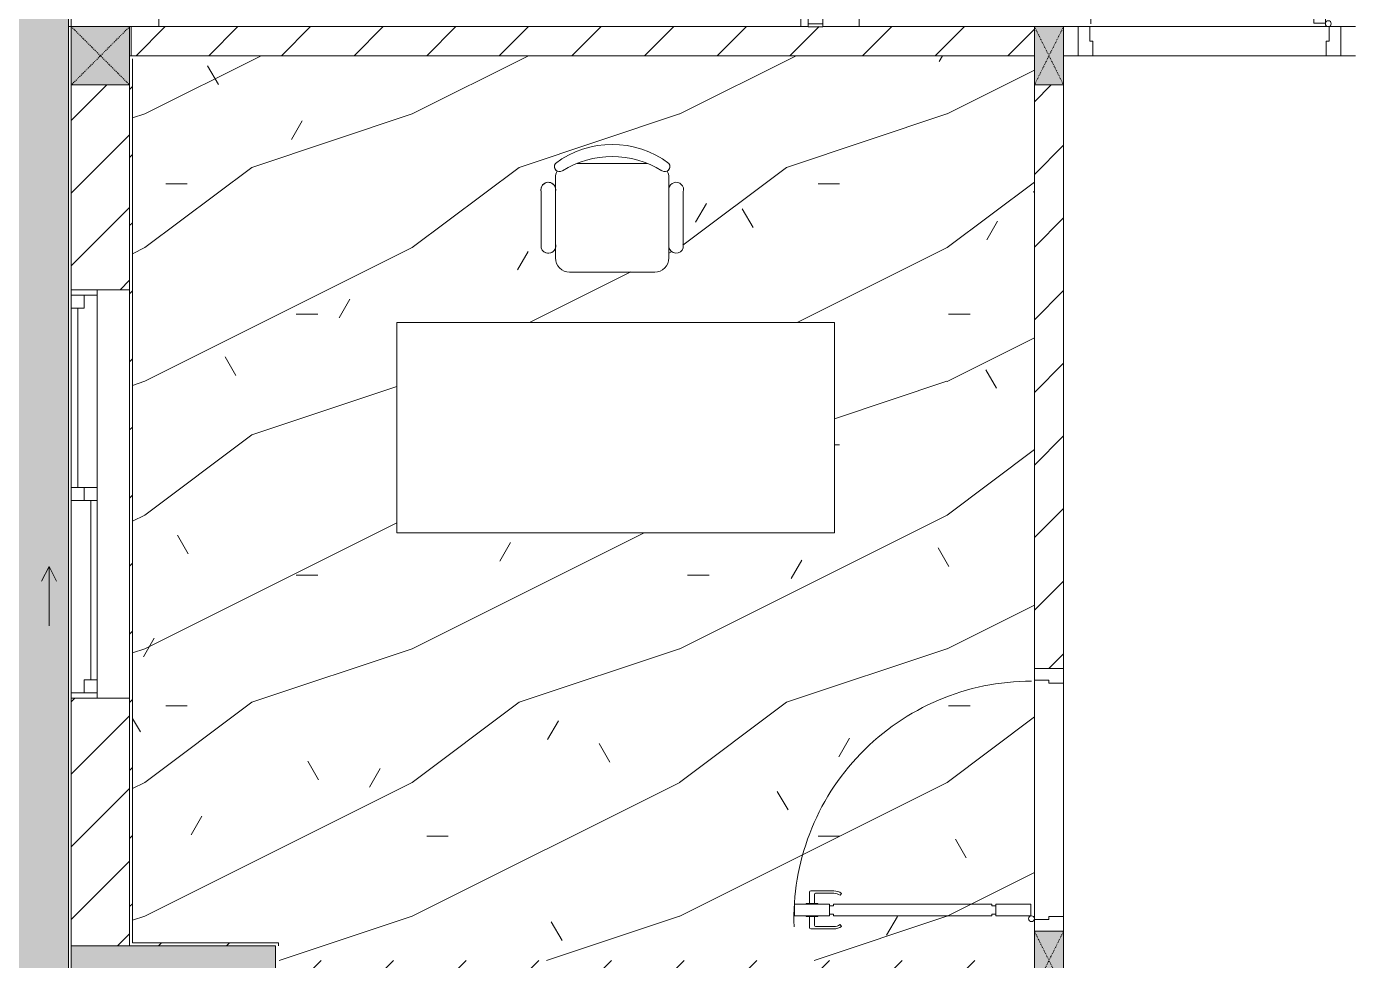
# Model space of a CAD drawing. Header units: millimetres. Extents: x 5357 to 259384, y -16348 to 109893.
# Drawn here: x 33499 to 38053, y 73337 to 76537 of the extents above; entities that cross this region are included whole.
import ezdxf

# ---------------------------------------------------------------- set-up
doc = ezdxf.new("R2010")
doc.units = ezdxf.units.MM
doc.linetypes.add('Dash', pattern=[6, 3, -3])
doc.linetypes.add('Grid Line', pattern=[22.225, 12.7, -3.175, 3.175, -3.175])
for name, color, linetype, lineweight in [('0-1', 7, 'Continuous', 5), ('A-DETL-GENF-1', 53, 'Continuous', 9), ('A-DOOR-1', 254, 'Continuous', 9), ('A-DOOR-2', 53, 'Continuous', 9), ('A-FLOR-1', 53, 'Continuous', 9), ('A-FLOR-HRAL-1', 254, 'Continuous', 9), ('A-FLOR-HRAL-2', 53, 'Continuous', 9), ('A-FLOR-PATT', 8, 'Continuous', 9), ('A-FLOR-PATT-1', 10, 'Continuous', 9), ('A-GLAZ', 151, 'Continuous', 9), ('A-WALL', 113, 'Continuous', 9), ('A-WALL-1', 9, 'Continuous', 18), ('A-WALL-2', 53, 'Continuous', 9), ('A-WALL-3', 113, 'Continuous', 18), ('A-WALL-PATT', 111, 'Continuous', 9), ('A-WALL-PATT-1', 10, 'Continuous', 9), ('A-WALL-PATT-2', 53, 'Continuous', 9), ('I-FURN', 30, 'Continuous', 9), ('I-FURN-1', 254, 'Continuous', 9), ('I-WALL-1', 9, 'Continuous', 18), ('S-BEAM-1', 53, 'Continuous', 9), ('S-COLS', 52, 'Continuous', 9), ('S-COLS-1', 253, 'Continuous', 5), ('S-COLS-2', 9, 'Continuous', 18), ('S-COLS-3', 53, 'Continuous', 9), ('S-COLS-4', 254, 'Continuous', 9), ('S-COLS-5', 52, 'Continuous', 18), ('S-COLS-6', 52, 'Dash', 9), ('S-COLS-HDLN', 52, 'Dash', 9), ('S-COLS-HDLN-1', 53, 'Dash', 9), ('S-GRID-1', 1, 'Grid Line', 9)]:
    doc.layers.add(name, color=color, linetype=linetype, lineweight=lineweight)
pattern_1 = [(45, (0, 0), (-124.4508, 124.4508), [])]
pattern_2 = [(45, (0, 0), (-116.67262, 116.67262), [])]

# ---------------------------------------------------------------- blocks, each defined once
blk = doc.blocks.new('NCV_TKTC_KET CAU_rvt-1-TKCS_MB CẢNH QUAN CÂY XANH')
at = {"layer": 'S-COLS-1'}
blk.add_hatch(color=256, dxfattribs=at).paths.add_polyline_path([(34352.6, 73036.9), (34352.6, 73386.9), (33652.6, 73386.9), (33652.6, 73036.9), (33677.6, 73036.9), (33677.6, 73040.3), (33727.6, 73040.3), (33727.6, 73036.9)])
at = {"layer": 'A-FLOR-1'}
blk.add_line((33857.6, 76536.9), (33852.6, 76536.9), dxfattribs=at)
at = {"layer": 'S-BEAM-1'}
blk.add_line((33952.6, 76536.9), (33952.6, 77876.9), dxfattribs=at)
at = {"layer": 'S-COLS-2'}
for p, q in [((34352.6, 73386.9), (33652.6, 73386.9)), ((33652.6, 73386.9), (33652.6, 73036.9)), ((34352.6, 73036.9), (34352.6, 73386.9))]:
    blk.add_line(p, q, dxfattribs=at)
blk = doc.blocks.new('DOOR_CW_01 CANH MO-PANEL KINH - DIW_01-900x2200-CỬA GỖ VÂN LAMINATE-553393-TKCS_MB CẢNH QUAN CÂY XANH')
at = {"layer": 'A-DETL-GENF-1'}
for p, q in [((-397, 872), (-357, 872)), ((-397, 752), (-397, 872)), ((-357, 872), (-357, 752)), ((-399, 820.5), (-438, 820.5)), ((-399, 831.8), (-397, 831.8)), ((-399, 792.2), (-399, 831.8)), ((-397, 792.2), (-397, 831.8)), ((-357, 792.2), (-357, 831.8)), ((-355, 831.8), (-357, 831.8)), ((-355, 792.2), (-355, 831.8)), ((-355, 820.5), (-316, 820.5)), ((-442, 737), (-442, 816.5)), ((-434, 799.5), (-434, 737)), ((-399, 803.5), (-430, 803.5)), ((-397, 792.2), (-399, 792.2)), ((-357, 792.2), (-355, 792.2)), ((-355, 803.5), (-324, 803.5)), ((-320, 799.5), (-320, 737)), ((-312, 737), (-312, 816.5)), ((-357, 752), (-397, 752)), ((-397, 738), (-391, 738)), ((-397, 738), (-397, 196)), ((-363, 752), (-391, 752)), ((-391, 752), (-391, 738)), ((-363, 738), (-363, 752)), ((-357, 738), (-363, 738)), ((-357, 196), (-357, 738)), ((-433.9, 711.2), (-427.3, 715.8)), ((-320.1, 711.2), (-326.7, 715.8)), ((-397, 196), (-391, 196)), ((-391, 196), (-391, 182)), ((-357, 196), (-363, 196)), ((-363, 182), (-363, 196)), ((-357, 182), (-397, 182)), ((-397, 182), (-397, 62)), ((-391, 182), (-363, 182)), ((-357, 62), (-357, 182)), ((-397, 62), (-357, 62))]:
    blk.add_line(p, q, dxfattribs=at)
blk.add_circle((-407, 60), 10, dxfattribs=at)
for centre, radius, start, end in [((-407, 60), 814, 360, 92), ((-438, 816.5), 4, 90, 180), ((-316, 816.5), 4, 0, 90), ((-430, 799.5), 4, 90, 180), ((-324, 799.5), 4, 360, 90), ((-397, 737), 45, 180, 215), ((-397, 737), 37, 180, 215), ((-357, 737), 37, 325, 0), ((-357, 737), 45, 325, 0)]:
    blk.add_arc(centre, radius, start, end, dxfattribs=at)
at = {"layer": 'A-DOOR-2'}
for p, q in [((-410, 50), (-450, 50)), ((-450, 50), (-450, -50)), ((-410, 0), (-410, 50)), ((-407, 50), (-382, 50)), ((450, 50), (410, 50)), ((410, 50), (410, 0)), ((450, -50), (450, 50)), ((-400, 0), (-410, 0)), ((-400, -50), (-400, 0)), ((410, 0), (400, 0)), ((400, 0), (400, -50)), ((-450, -50), (-400, -50)), ((400, -50), (450, -50))]:
    blk.add_line(p, q, dxfattribs=at)
blk = doc.blocks.new('BAN LV A - BAN LV A_dwg_ban hoc2-348006-TKCS_MB CẢNH QUAN CÂY XANH')
at = {"layer": 'I-FURN'}
for p, q in [((145.8, 437.4), (-145.8, 437.4)), ((-194.4, 388.8), (-194.4, 113.4)), ((194.4, 113.4), (194.4, 388.8)), ((-243, 354.4), (-243, 162)), ((194.4, 351.4), (194.4, 150.8)), ((243.7, 162), (243.7, 354.4)), ((-120.5, 64.8), (120.5, 64.8))]:
    blk.add_line(p, q, dxfattribs=at)
at = {"layer": 'I-FURN', "flags": 128}
blk.add_lwpolyline([(-737.8, 610.5), (-737.8, 1330.5), (-154.9, 1330.5), (762.2, 1330.5), (762.2, 610.5)], close=True, dxfattribs=at)
at = {"layer": 'I-FURN'}
for centre, radius, start, end in [((-145.8, 388.8), 48.6, 90, 180), ((145.8, 388.8), 48.6, 360, 90), ((-218.7, 347.3), 25.3, 343.7398, 163.7398), ((219.4, 347.3), 25.3, 16.2602, 170.7054), ((-218.7, 154.9), 25.3, 163.7398, 16.2602), ((219.4, 154.9), 25.3, 189.2946, 16.2602), ((-180.2, 75.4), 17.8, 57.9726, 216.6901), ((-145.8, 113.4), 48.6, 180, 207.5844), ((180.2, 75.4), 17.8, 323.3099, 122.0274), ((145.8, 113.4), 48.6, 332.4156, 0), ((0, 324), 324, 233.1301, 306.8699), ((0, 359.3), 318.2, 237.5758, 302.4242)]:
    blk.add_arc(centre, radius, start, end, dxfattribs=at)
blk = doc.blocks.new('BAN LV A - BAN LV A_dwg-348005-TKCS_MB CẢNH QUAN CÂY XANH')
at = {"extrusion": (0, 0, -1), "zscale": -1, "rotation": 180}
blk.add_blockref('BAN LV A - BAN LV A_dwg_ban hoc2-348006-TKCS_MB CẢNH QUAN CÂY XANH', (-729, 1383.7), dxfattribs=at)
blk = doc.blocks.new('BAN LV A - BAN LV A-348231-TKCS_MB CẢNH QUAN CÂY XANH')
at = {"layer": 'I-FURN-1'}
for p, q in [((534.6, 1270.3), (534.6, 1235.9)), ((923.4, 1232.9), (923.4, 1270.3)), ((486, 1221.7), (486, 1029.3)), ((972.7, 1029.3), (972.7, 1221.7)), ((534.6, 1029.3), (534.6, 994.9)), ((923.4, 994.9), (923.4, 1032.3)), ((583.2, 946.3), (874.8, 946.3)), ((1491.2, 773.2), (-8.8, 773.2)), ((-8.8, 773.2), (-8.8, 53.2)), ((1491.2, 53.2), (1491.2, 773.2)), ((-8.8, 53.2), (1491.2, 53.2))]:
    blk.add_line(p, q, dxfattribs=at)
for centre, radius, start, end in [((729, 1059.7), 324, 53.1301, 126.8699), ((548.9, 1308.3), 17.8, 143.3099, 240.596), ((583.2, 1270.3), 48.6, 152.4156, 180), ((909.2, 1308.3), 17.8, 299.404, 36.6901), ((874.8, 1270.3), 48.6, 360, 27.5844), ((510.3, 1228.8), 25.3, 16.2602, 196.2602), ((948.4, 1228.8), 25.3, 343.7398, 170.7054), ((510.3, 1036.4), 25.3, 196.2602, 343.7398), ((948.4, 1036.4), 25.3, 189.2946, 343.7398), ((583.2, 994.9), 48.6, 180, 270), ((874.8, 994.9), 48.6, 270, 360)]:
    blk.add_arc(centre, radius, start, end, dxfattribs=at)
blk.add_blockref('BAN LV A - BAN LV A_dwg-348005-TKCS_MB CẢNH QUAN CÂY XANH', (0, 0))
blk = doc.blocks.new('Railing - 50 x 10mm-457210-TKCS_MB CẢNH QUAN CÂY XANH')
at = {"layer": 'A-FLOR-HRAL-2'}
for p, q in [((25, 5), (-25, 5)), ((-25, 5), (-25, -5)), ((25, -5), (25, 5)), ((-25, -5), (25, -5))]:
    blk.add_line(p, q, dxfattribs=at)
blk = doc.blocks.new('Railing - Railing-987307-TKCS_MB CẢNH QUAN CÂY XANH')
at = {"layer": 'A-FLOR-HRAL-2'}
for p, q in [((13269.1, 68771.2), (13269.1, 67285.8)), ((13319.1, 67285.8), (13319.1, 68771.2))]:
    blk.add_line(p, q, dxfattribs=at)
for p in [(13294.1, 68776.2), (13294.1, 67280.8)]:
    blk.add_blockref('Railing - 50 x 10mm-457210-TKCS_MB CẢNH QUAN CÂY XANH', p)
blk = doc.blocks.new('G1_SOF - BO TRU - 100x200-V60-TKCS_MB CẢNH QUAN CÂY XANH')
at = {"layer": 'S-COLS-3'}
blk.add_hatch(color=256, dxfattribs=at).paths.add_polyline_path([(50, 100), (-50, 100), (-50, -100), (50, -100)])
at = {"layer": 'S-COLS-2'}
for p, q in [((-50, 100), (-50, -100)), ((50, -100), (50, 100)), ((-50, -100), (50, -100))]:
    blk.add_line(p, q, dxfattribs=at)
at = {"layer": 'S-COLS-HDLN-1'}
for p, q in [((50, 100), (-50, -100)), ((-50, 100), (50, -100))]:
    blk.add_line(p, q, dxfattribs=at)
blk = doc.blocks.new('DOOR_CW_01 CANH MO-PANEL KINH - DIG_01-900x2200-CỬA NHÔM KÍNH-400860-TKCS_MB CẢNH QUAN CÂY XANH')
at = {"layer": 'A-DETL-GENF-1'}
for p, q in [((-397, -182), (-397, -62)), ((-397, -62), (-357, -62)), ((-357, -62), (-357, -182)), ((-357, -182), (-397, -182)), ((-391, -196), (-391, -182)), ((-391, -182), (-363, -182)), ((-363, -182), (-363, -196)), ((-397, -196), (-391, -196)), ((-397, -738), (-397, -196)), ((-357, -196), (-363, -196)), ((-357, -196), (-357, -738)), ((-433.9, -711.2), (-427.3, -715.8)), ((-320.1, -711.2), (-326.7, -715.8)), ((-442, -737), (-442, -816.5)), ((-434, -799.5), (-434, -737)), ((-397, -738), (-391, -738)), ((-357, -752), (-397, -752)), ((-397, -752), (-397, -872)), ((-391, -752), (-391, -738)), ((-363, -752), (-391, -752)), ((-357, -738), (-363, -738)), ((-363, -738), (-363, -752)), ((-357, -872), (-357, -752)), ((-320, -799.5), (-320, -737)), ((-312, -737), (-312, -816.5)), ((-399, -803.5), (-430, -803.5)), ((-399, -792.2), (-399, -831.8)), ((-397, -792.2), (-399, -792.2)), ((-397, -792.2), (-397, -831.8)), ((-357, -792.2), (-357, -831.8)), ((-357, -792.2), (-355, -792.2)), ((-355, -792.2), (-355, -831.8)), ((-355, -803.5), (-324, -803.5)), ((-399, -820.5), (-438, -820.5)), ((-399, -831.8), (-397, -831.8)), ((-355, -831.8), (-357, -831.8)), ((-355, -820.5), (-316, -820.5)), ((-397, -872), (-357, -872))]:
    blk.add_line(p, q, dxfattribs=at)
blk.add_circle((-407, -60), 10, dxfattribs=at)
for centre, radius, start, end in [((-407, -60), 814, 268, 0), ((-397, -737), 45, 145, 180), ((-397, -737), 37, 145, 180), ((-357, -737), 37, 0, 35), ((-357, -737), 45, 360, 35), ((-438, -816.5), 4, 180, 270), ((-430, -799.5), 4, 180, 270), ((-324, -799.5), 4, 270, 0), ((-316, -816.5), 4, 270, 0)]:
    blk.add_arc(centre, radius, start, end, dxfattribs=at)
at = {"layer": 'A-DOOR-2'}
for p, q in [((-450, -50), (-450, 50)), ((-450, 50), (-400, 50)), ((-400, 50), (-400, 0)), ((400, 0), (400, 50)), ((400, 50), (450, 50)), ((450, 50), (450, -50)), ((-410, 0), (-410, -50)), ((-400, 0), (-410, 0)), ((410, 0), (400, 0)), ((410, -50), (410, 0)), ((-410, -50), (-450, -50)), ((-407, -50), (-382, -50)), ((450, -50), (410, -50))]:
    blk.add_line(p, q, dxfattribs=at)
blk = doc.blocks.new('G1_SOF - BO TRU - 100x200-V58-TKCS_MB CẢNH QUAN CÂY XANH')
at = {"layer": 'S-COLS-3'}
blk.add_hatch(color=256, dxfattribs=at).paths.add_polyline_path([(50, -100), (50, 100), (-50, 100), (-50, -100)])
at = {"layer": 'S-COLS-2'}
for p, q in [((50, 100), (-50, 100)), ((-50, 100), (-50, -100)), ((50, -100), (50, 100)), ((-50, -100), (50, -100))]:
    blk.add_line(p, q, dxfattribs=at)
at = {"layer": 'S-COLS-HDLN-1'}
for p, q in [((50, 100), (-50, -100)), ((-50, 100), (50, -100))]:
    blk.add_line(p, q, dxfattribs=at)
blk = doc.blocks.new('NCV_TKTC_TANG 1_rvt-1-TKCS_MB CẢNH QUAN CÂY XANH')
at = {"layer": 'A-FLOR-PATT-1'}
h = blk.add_hatch(dxfattribs=at)
h.set_pattern_fill('FP_9', color=256, style=0, pattern_type=2)
h.set_pattern_definition([(0, (0, 0), (1788.16, 447.04), [73.762, -1267.358, 73.762, -1267.358, -7152.64]), (0, (0, 0), (1788.16, 447.04), [-2682.24, 73.762, -2608.478, 73.762, -1267.358, -3129.28]), (0, (0, 0), (1788.16, 447.04), [-6705.6, 73.762, -820.318, 73.762, -2161.438]), (120, (670.56, 223.5), (-1281.228, 1325.072), [73.762, -1267.358, 73.762, -8419.998]), (120, (670.56, 223.5), (-1281.228, 1325.072), [-1414.882, -1267.358, 73.762, -2608.478, -4470.4]), (120, (670.56, 223.5), (-1281.228, 1325.072), [-5364.48, 73.762, -1267.358, 73.762, -3055.518]), (120, (670.56, 223.5), (-1281.228, 1325.072), [-6779.362, -820.318, 73.762, -2161.438]), (240, (894.1, 1117.6), (-506.932, -1772.112), [73.762, -1267.358, 73.762, -8419.998]), (240, (894.1, 1117.6), (-506.932, -1772.112), [-1414.882, -1267.358, 73.762, -2608.478, -4470.4]), (240, (894.1, 1117.6), (-506.932, -1772.112), [-5364.48, 73.762, -1267.358, 73.762, -3055.518]), (240, (894.1, 1117.6), (-506.932, -1772.112), [-6779.362, -820.318, 73.762, -2161.438])])
h.paths.add_polyline_path([(36952.6, 73336.9), (36952.6, 76436.9), (33852.6, 76436.9), (33854.2, 76426.9), (33862.6, 76426.9), (33862.6, 73396.9), (34362.6, 73396.9), (34362.6, 73386.9), (34352.6, 73386.9), (34352.6, 73336.9), (36828.4, 73336.9)])
h.paths.add_polyline_path([(35559.2, 74802.4), (34768.1, 74802.4), (34768.1, 75522.4), (36268.1, 75522.4), (36268.1, 74802.4), (35618, 74802.4)])
h.paths.add_polyline_path([(35651.7, 75695.5), (35347.6, 75697.2), (35329.7, 75706.7), (35325.8, 75709.7), (35318.1, 75719.8), (35313.2, 75731.5), (35311.5, 75744.1), (35311.5, 75778.5), (35304.9, 75767.5), (35293.7, 75761.1), (35280.8, 75761.1), (35269.6, 75767.5), (35262.9, 75781.5), (35265.1, 75990.2), (35275.4, 76000.2), (35286.7, 76003.3), (35299.4, 76000.2), (35308.9, 75991.1), (35311.5, 75991.1), (35313, 76031.1), (35317.1, 76042), (35310.9, 76047.9), (35309, 76051.7), (35313.6, 76069.4), (35362.2, 76099.3), (35417.7, 76120.7), (35476.2, 76131.5), (35535.7, 76131.5), (35594.2, 76120.7), (35649.7, 76099.3), (35700.3, 76068.1), (35701, 76047.9), (35694.8, 76042), (35698.9, 76031.1), (35700.3, 76019.5), (35700.3, 75982.1), (35709.9, 75998), (35721.5, 76003), (35735, 76001.3), (35745.1, 75993.6), (35747.9, 75989.4), (35749.6, 75970.9), (35747.9, 75775.6), (35738.6, 75764.1), (35726.9, 75760.3), (35714.8, 75762.6), (35705.2, 75770.2), (35700.3, 75775.6), (35698.7, 75731.5), (35693.8, 75719.8), (35680.6, 75705.5), (35676, 75702), (35664.3, 75697.2)])
h = blk.add_hatch(dxfattribs=at)
h.set_pattern_fill('FP_4', color=256, style=0, pattern_type=2)
h.set_pattern_definition([(216.87, (366.52, 916.3), (2748.89673, 1832.6049), [458.15, -4123.35]), (206.565, (916.3, 641.4), (-916.3012, -916.2996), [1024.455, -1024.455]), (198.435, (916.3, 183.26), (-1832.5985, -916.3019), [579.52, -2318.076])])
h.paths.add_polyline_path([(36952.6, 73336.9), (36952.6, 76436.9), (33852.6, 76436.9), (33854.2, 76426.9), (33862.6, 76426.9), (33862.6, 73396.9), (34362.6, 73396.9), (34362.6, 73386.9), (34352.6, 73386.9), (34352.6, 73336.9), (36828.4, 73336.9)])
h.paths.add_polyline_path([(35559.2, 74802.4), (34768.1, 74802.4), (34768.1, 75522.4), (36268.1, 75522.4), (36268.1, 74802.4), (35618, 74802.4)])
h.paths.add_polyline_path([(35651.7, 75695.5), (35347.6, 75697.2), (35329.7, 75706.7), (35325.8, 75709.7), (35318.1, 75719.8), (35313.2, 75731.5), (35311.5, 75744.1), (35311.5, 75778.5), (35304.9, 75767.5), (35293.7, 75761.1), (35280.8, 75761.1), (35269.6, 75767.5), (35262.9, 75781.5), (35265.1, 75990.2), (35275.4, 76000.2), (35286.7, 76003.3), (35299.4, 76000.2), (35308.9, 75991.1), (35311.5, 75991.1), (35313, 76031.1), (35317.1, 76042), (35310.9, 76047.9), (35309, 76051.7), (35313.6, 76069.4), (35362.2, 76099.3), (35417.7, 76120.7), (35476.2, 76131.5), (35535.7, 76131.5), (35594.2, 76120.7), (35649.7, 76099.3), (35700.3, 76068.1), (35701, 76047.9), (35694.8, 76042), (35698.9, 76031.1), (35700.3, 76019.5), (35700.3, 75982.1), (35709.9, 75998), (35721.5, 76003), (35735, 76001.3), (35745.1, 75993.6), (35747.9, 75989.4), (35749.6, 75970.9), (35747.9, 75775.6), (35738.6, 75764.1), (35726.9, 75760.3), (35714.8, 75762.6), (35705.2, 75770.2), (35700.3, 75775.6), (35698.7, 75731.5), (35693.8, 75719.8), (35680.6, 75705.5), (35676, 75702), (35664.3, 75697.2)])
at = {"layer": 'A-WALL-PATT-1'}
h = blk.add_hatch(dxfattribs=at)
h.set_pattern_fill('FP_2', color=256, style=0, pattern_type=2)
h.set_pattern_definition(pattern_1)
h.paths.add_polyline_path([(36952.6, 76436.9), (36952.6, 76536.9), (33857.6, 76536.9), (33857.6, 76436.9), (36828.4, 76436.9)])
h = blk.add_hatch(dxfattribs=at)
h.set_pattern_fill('FP_2', color=256, style=0, pattern_type=2)
h.set_pattern_definition(pattern_1)
h.paths.add_polyline_path([(38038.9, 76436.9), (38052.6, 76436.9), (38052.6, 76536.9), (38002.6, 76536.9), (38002.6, 76436.9)])
h.paths.add_polyline_path([(37102.6, 76436.9), (37102.6, 76536.9), (37052.6, 76536.9), (37052.6, 76436.9), (37062.6, 76436.9)])
h = blk.add_hatch(dxfattribs=at)
h.set_pattern_fill('FP_2', color=256, style=0, pattern_type=2)
h.set_pattern_definition(pattern_1)
h.paths.add_polyline_path([(36952.6, 74336.9), (37052.6, 74336.9), (37052.6, 76336.9), (36952.6, 76336.9), (36952.6, 74388.5)])
h = blk.add_hatch(dxfattribs=at)
h.set_pattern_fill('FP_2', color=256, style=0, pattern_type=2)
h.set_pattern_definition(pattern_1)
h.paths.add_polyline_path([(34352.6, 73236.9), (36952.6, 73236.9), (36952.6, 73336.9), (34352.6, 73336.9)])
at = {"layer": 'A-WALL-PATT-2'}
h = blk.add_hatch(dxfattribs=at)
h.set_pattern_fill('FP_10', color=256, style=0, pattern_type=2)
h.set_pattern_definition(pattern_2)
h.paths.add_polyline_path([(33862.6, 73386.9), (33862.6, 76426.9), (33852.6, 76426.9), (33852.6, 73386.9)])
h = blk.add_hatch(dxfattribs=at)
h.set_pattern_fill('FP_10', color=256, style=0, pattern_type=2)
h.set_pattern_definition(pattern_2)
h.paths.add_polyline_path([(34362.6, 73386.9), (34362.6, 73396.9), (33862.6, 73396.9), (33862.6, 73386.9), (34352.6, 73386.9)])
at = {"layer": 'A-FLOR-1'}
for p, q in [((33857.6, 76436.9), (33852.6, 76436.9)), ((37952.6, 76436.9), (37152.6, 76436.9)), ((36952.6, 73476.9), (36952.6, 74296.9)), ((37052.6, 74286.9), (37052.6, 73486.9))]:
    blk.add_line(p, q, dxfattribs=at)
at = {"layer": 'A-WALL-1'}
for p, q in [((36177.6, 76536.9), (33857.6, 76536.9)), ((33857.6, 76536.9), (33857.6, 76436.9)), ((36952.6, 76536.9), (36227.6, 76536.9)), ((33857.6, 76436.9), (36952.6, 76436.9)), ((37052.6, 76436.9), (37062.6, 76436.9)), ((38042.6, 76436.9), (38052.6, 76436.9))]:
    blk.add_line(p, q, dxfattribs=at)
at = {"layer": 'A-WALL-2'}
for p, q in [((36152.6, 76536.9), (36152.6, 78036.9)), ((36352.6, 78026.9), (36352.6, 76536.9)), ((37102.6, 76536.9), (37052.6, 76536.9)), ((37142.6, 76536.9), (37962.6, 76536.9)), ((38052.6, 76536.9), (38002.6, 76536.9)), ((37062.6, 76436.9), (37102.6, 76436.9)), ((37952.6, 76436.9), (37152.6, 76436.9)), ((38002.6, 76436.9), (38042.6, 76436.9)), ((36952.6, 76336.9), (36952.6, 74336.9)), ((37052.6, 74336.9), (37052.6, 76336.9)), ((36952.6, 73476.9), (36952.6, 74296.9)), ((37052.6, 74286.9), (37052.6, 73486.9))]:
    blk.add_line(p, q, dxfattribs=at)
at = {"layer": 'I-WALL-1'}
for p, q in [((33852.6, 76426.9), (33852.6, 75635.3)), ((33862.6, 73396.9), (33862.6, 76426.9)), ((33852.6, 74235.3), (33852.6, 73386.9)), ((34362.6, 73396.9), (33862.6, 73396.9)), ((34362.6, 73386.9), (34362.6, 73396.9)), ((33852.6, 73386.9), (33862.6, 73386.9)), ((33862.6, 73386.9), (34352.6, 73386.9))]:
    blk.add_line(p, q, dxfattribs=at)
at = {"layer": 'A-DOOR-1'}
for name, p, rotation in [('DOOR_CW_01 CANH MO-PANEL KINH - DIG_01-900x2200-CỬA NHÔM KÍNH-400860-TKCS_MB CẢNH QUAN CÂY XANH', (37552.6, 76486.9), 180), ('DOOR_CW_01 CANH MO-PANEL KINH - DIW_01-900x2200-CỬA GỖ VÂN LAMINATE-553393-TKCS_MB CẢNH QUAN CÂY XANH', (37002.6, 73886.9), 89.9999999999992)]:
    blk.add_blockref(name, p, dxfattribs=dict(at, rotation=rotation))
at = {"layer": 'A-FLOR-HRAL-1'}
blk.add_blockref('Railing - Railing-987307-TKCS_MB CẢNH QUAN CÂY XANH', (22908.5, 9260.7), dxfattribs=at)
at = {"layer": 'I-FURN-1'}
blk.add_blockref('BAN LV A - BAN LV A-348231-TKCS_MB CẢNH QUAN CÂY XANH', (34776.9, 74749.2), dxfattribs=at)
at = {"layer": 'S-COLS-4'}
for name, p in [('G1_SOF - BO TRU - 100x200-V58-TKCS_MB CẢNH QUAN CÂY XANH', (37002.6, 76436.9)), ('G1_SOF - BO TRU - 100x200-V60-TKCS_MB CẢNH QUAN CÂY XANH', (37002.6, 73336.9))]:
    blk.add_blockref(name, p, dxfattribs=at)
blk = doc.blocks.new('1_FAMILY RVT - W01-WxH 1400x1400xmm-411185-TKCS_MB CẢNH QUAN CÂY XANH')
at = {"layer": 'A-GLAZ'}
for p, q in [((-700, 103.81), (700, 103.81)), ((-700, -96.19), (-700, 103.81)), ((700, 103.81), (700, -96.19)), ((-700, -7.29), (-680.95, -7.29)), ((-680.95, -7.29), (-22.225, -7.29)), ((-680.95, -96.19), (-680.95, -7.29)), ((-22.225, -7.29), (22.225, -7.29)), ((-22.225, -7.29), (-22.225, -96.19)), ((22.225, -7.29), (636.5, -7.29)), ((22.225, -96.19), (22.225, -7.29)), ((22.225, -29.515), (636.5, -29.515)), ((636.5, -7.29), (700, -7.29)), ((636.5, -51.74), (636.5, -7.29)), ((680.95, -96.19), (680.95, -7.29)), ((-636.5, -51.74), (-680.95, -51.74)), ((-636.5, -96.19), (-636.5, -51.74)), ((-636.5, -73.965), (-22.225, -73.965)), ((22.225, -51.74), (-22.225, -51.74)), ((680.95, -51.74), (636.5, -51.74)), ((700, -96.19), (-700, -96.19)), ((-700, -96.19), (-636.5, -96.19)), ((-636.5, -96.19), (-22.225, -96.19)), ((-22.225, -96.19), (22.225, -96.19)), ((22.225, -96.19), (680.95, -96.19)), ((680.95, -96.19), (700, -96.19)), ((248.4, -172.39), (299.2, -146.99)), ((248.4, -172.39), (299.2, -197.79)), ((248.4, -172.39), (451.6, -172.39))]:
    blk.add_line(p, q, dxfattribs=at)
blk = doc.blocks.new('G1_SOF - BO TRU - 200x200-3050151-TKCS_MB CẢNH QUAN CÂY XANH')
at = {"layer": 'S-COLS-HDLN'}
for p, q in [((-100, 100), (100, -100)), ((100, 100), (-100, -100))]:
    blk.add_line(p, q, dxfattribs=at)

msp = doc.modelspace()

# ---------------------------------------------------------------- hatches: boundary and pattern name
at = {"layer": 'A-FLOR-PATT'}
h = msp.add_hatch(dxfattribs=at)
h.set_pattern_fill('FP_23', color=256, style=0, pattern_type=2)
h.set_pattern_definition([(0, (167.64, 11.2), (558.8, 558.8), [83.82, -16.764, 22.352, -16.764, -419.1]), (0, (167.64, 11.2), (558.8, 558.8), [-139.7, 83.82, -335.28]), (0, (139.7, 27.94), (558.8, 558.8), [55.88, -41.91, 83.82, -41.91, -335.28]), (0, (139.7, 27.94), (558.8, 558.8), [-223.52, 55.88, -279.4]), (0, (335.3, 251.46), (558.8, 558.8), [69.85, -27.94, 69.85, -391.16]), (0, (55.9, 363.2), (558.8, 558.8), [27.94, -55.88, 27.94, -447.04]), (90, (111.76, 363.2), (-558.8, 558.8), [50.292, -508.508]), (90, (279.4, 27.94), (-558.8, 558.8), [55.88, -502.92]), (90, (419.1, 251.46), (-558.8, 558.8), [55.88, -502.92]), (45, (352.04, 22.35), (0, 558.7996), [55.88, -734.383]), (135, (206.76, 22.35), (-558.7996, 0), [55.88, -734.383]), (63.435, (335.28, 25.15), (-0.0005, 558.8001), [55.88, -1193.635]), (75.964, (307.34, 27.94), (-0.00237, 558.80038), [55.88, -2248.111]), (75.964, (447.04, 251.46), (-0.00237, 558.80038), [44.704, -2259.287]), (75.964, (122.94, 363.22), (-0.00237, 558.80038), [39.116, -2264.875]), (104.036, (251.46, 27.94), (0.00237, 558.80038), [55.88, -2248.111]), (104.036, (391.16, 251.46), (0.00237, 558.80038), [44.704, -2259.287]), (104.036, (100.58, 363.22), (0.00237, 558.80038), [39.116, -2264.875]), (116.565, (223.52, 25.15), (0.0005, 558.8001), [55.88, -1193.634])])
h.paths.add_polyline_path([(33642.6, 17336.9), (33652.6, 17337), (33652.6, 19136.9), (33642.6, 19136.9), (33642.6, 25711.9), (33652.6, 25711.9), (33652.6, 27336.9), (33642.6, 27336.9), (33642.6, 33737.4), (31203.5, 33737.4), (31203.5, 18236.9), (31211.1, 18125), (31226.1, 18036.7), (31254, 17939.7), (31292.6, 17846.4), (31341.4, 17758.1), (31399.9, 17675.8), (31480, 17589), (31547.2, 17529.8), (31624.7, 17474.9), (31713, 17426.1), (31806.2, 17387.4), (31903.2, 17359.5), (32002.7, 17342.6), (32103.5, 17336.9)])
h.paths.add_polyline_path([(31203.5, 37137.4), (33642.6, 37137.4), (33642.6, 59946.9), (33652.6, 59946.9), (33652.6, 61561.9), (33642.6, 61561.9), (33642.6, 65035.3), (33652.6, 65035.3), (33652.6, 65040.9), (33642.6, 65040.9), (33642.6, 68136.9), (33652.6, 68136.9), (33652.6, 69762.3), (33642.6, 69762.3), (33642.6, 78236.9), (35742.6, 78236.9), (35744.4, 79046.9), (38162.6, 79046.9), (38162.6, 79036.9), (38152.6, 79036.9), (38152.6, 78236.9), (42252.6, 78236.9), (42252.6, 78636.9), (42552.6, 78636.9), (42552.6, 79236.9), (36103.5, 79236.9), (35855.3, 79230.6), (35607.8, 79211.8), (35361.5, 79180.4), (35117.1, 79136.6), (34875.3, 79080.5), (34636.6, 79012.2), (34401.7, 78931.9), (34171.2, 78839.8), (33945.6, 78736.2), (33725.5, 78621.2), (33510, 78494.3), (33269.9, 78333.5), (33092.2, 78202), (32897.2, 78041.7), (32711.6, 77872.5), (32535.6, 77694.7), (32369.5, 77508.9), (32213.4, 77315.4), (32067.7, 77114.8), (31932.5, 76907.4), (31806.3, 76690.2), (31693.9, 76472.3), (31583.6, 76226.6), (31502.6, 76021.4), (31423.8, 75788.4), (31356.8, 75551.8), (31301.8, 75312.4), (31258.9, 75070.6), (31228.2, 74827), (31209.7, 74582.3), (31203.5, 74336.9), (31205.5, 62060.3), (31211.4, 62000.9), (31234, 61917.3), (31258, 61859.3), (31299, 61792.4), (31349.9, 61732.8), (31409.6, 61681.8), (31476.5, 61640.8), (31549, 61610.8), (31625.3, 61592.5), (31703.5, 61586.3), (32403.5, 61586.3), (32403.5, 40886.3), (31703.5, 40886.3), (31618.1, 40878.5), (31534.7, 40855.9), (31476.5, 40831.8), (31409.6, 40790.8), (31349.9, 40739.9), (31299, 40680.2), (31258, 40613.3), (31228, 40540.8), (31209.7, 40464.6), (31203.5, 40362.8), (31203.5, 38883.4)])
h.paths.add_polyline_path([(54962.6, 78236.9), (62552.6, 78236.9), (62432.4, 78384.4), (62310.9, 78513.5), (62180.6, 78633.7), (62021.7, 78758.5), (61896, 78845), (61742.9, 78935.1), (61583.3, 79014.3), (61418.9, 79081.8), (61250.4, 79137.3), (61078.8, 79180.8), (60904.8, 79211.9), (60728.8, 79230.6), (60552.6, 79236.9), (46052.6, 79236.9), (46052.6, 78636.9), (46352.6, 78636.9), (46352.6, 78246.9), (54952.6, 78246.9), (54952.6, 78236.9), (54958.6, 78236.9)])
at = {"layer": 'A-WALL-PATT'}
h = msp.add_hatch(dxfattribs=at)
h.set_pattern_fill('FP_1', color=256, style=0, pattern_type=2)
h.set_pattern_definition(pattern_1)
h.paths.add_polyline_path([(33852.6, 73386.9), (33852.6, 74235.3), (33652.6, 74235.3), (33652.6, 73386.9)])
h.paths.add_polyline_path([(33852.6, 75635.3), (33852.6, 76336.9), (33652.6, 76336.9), (33652.6, 75635.3)])
at = {"layer": 'S-COLS-1'}
msp.add_hatch(color=256, dxfattribs=at).paths.add_polyline_path([(33652.6, 76336.9), (33852.6, 76336.9), (33852.6, 76536.9), (33652.6, 76536.9), (33652.6, 76361)])

# ---------------------------------------------------------------- linework, layer by layer
at = {"layer": 'A-WALL'}
for p, q in [((33642.6, 76536.9), (33642.6, 78236.9)), ((33652.6, 77876.9), (33652.6, 76536.9)), ((33652.6, 75635.3), (33652.6, 76336.9)), ((33852.6, 76336.9), (33652.6, 76336.9)), ((33652.6, 73386.9), (33652.6, 74235.3))]:
    msp.add_line(p, q, dxfattribs=at)
for radius in [5010, 5000, 5000, 4900]:
    msp.add_arc((36103.5, 74336.9), radius, 90, 180, dxfattribs=at)
at = {"layer": 'A-WALL-3'}
for p, q in [((33652.6, 76536.9), (33642.6, 76536.9)), ((33642.6, 76536.9), (33642.6, 73240.3)), ((33652.6, 76336.9), (33652.6, 76536.9)), ((33852.6, 75635.3), (33852.6, 76336.9)), ((33852.6, 73386.9), (33852.6, 74235.3)), ((33652.6, 73240.3), (33652.6, 73386.9)), ((33652.6, 73386.9), (33852.6, 73386.9))]:
    msp.add_line(p, q, dxfattribs=at)
at = {"layer": 'S-COLS'}
msp.add_line((33652.6, 76336.9), (33852.6, 76336.9), dxfattribs=at)
at = {"layer": 'S-COLS-5'}
for p, q in [((33852.6, 76536.9), (33652.6, 76536.9)), ((33652.6, 76536.9), (33652.6, 76336.9)), ((33852.6, 76336.9), (33852.6, 76536.9))]:
    msp.add_line(p, q, dxfattribs=at)
at = {"layer": 'S-GRID-1'}
msp.add_line((33652.6, 20960.6), (33652.6, 80482.7), dxfattribs=at)

# ---------------------------------------------------------------- block references
at = {"layer": '0-1'}
for name in ['NCV_TKTC_KET CAU_rvt-1-TKCS_MB CẢNH QUAN CÂY XANH', 'NCV_TKTC_TANG 1_rvt-1-TKCS_MB CẢNH QUAN CÂY XANH']:
    msp.add_blockref(name, (0, 0), dxfattribs=at)
at = {"layer": 'A-GLAZ', "rotation": 269.9999999999999}
msp.add_blockref('1_FAMILY RVT - W01-WxH 1400x1400xmm-411185-TKCS_MB CẢNH QUAN CÂY XANH', (33748.8, 74935.3), dxfattribs=at)
at = {"layer": 'S-COLS-6'}
msp.add_blockref('G1_SOF - BO TRU - 200x200-3050151-TKCS_MB CẢNH QUAN CÂY XANH', (33752.6, 76436.9), dxfattribs=at)

doc.saveas('drawing.dxf')
